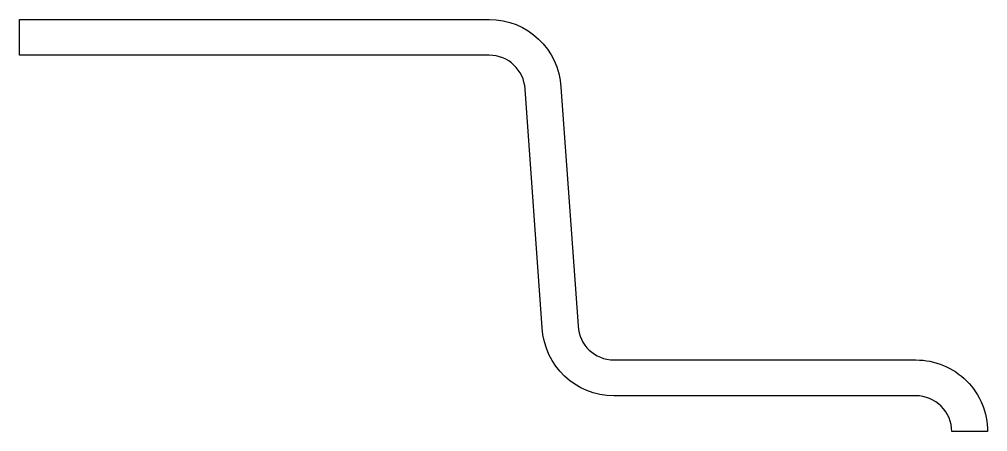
# Model space of a CAD drawing. Extents: x 223.2 to 277.2, y 248.6 to 271.6.
import ezdxf

# ---------------------------------------------------------------- set-up
doc = ezdxf.new("R2010")
doc.units = 0
doc.layers.add('ANA', color=220, linetype='CONTINUOUS')

msp = doc.modelspace()

# ---------------------------------------------------------------- linework, layer by layer
at = {"layer": 'ANA'}
msp.add_lwpolyline([(249.397, 271.62, -0.39896), (253.391, 267.829), (254.351, 254.515, 0.39896), (256.348, 252.62), (273.193, 252.62, -0.414214), (277.193, 248.62), (277.193, 248.62), (275.193, 248.62, 0.414214), (273.193, 250.62), (256.348, 250.62, -0.39896), (252.354, 254.411), (251.394, 267.725, 0.39896), (249.397, 269.62), (223.193, 269.62), (223.193, 271.62)], format="xyb", close=True, dxfattribs=at)

doc.saveas('drawing.dxf')
